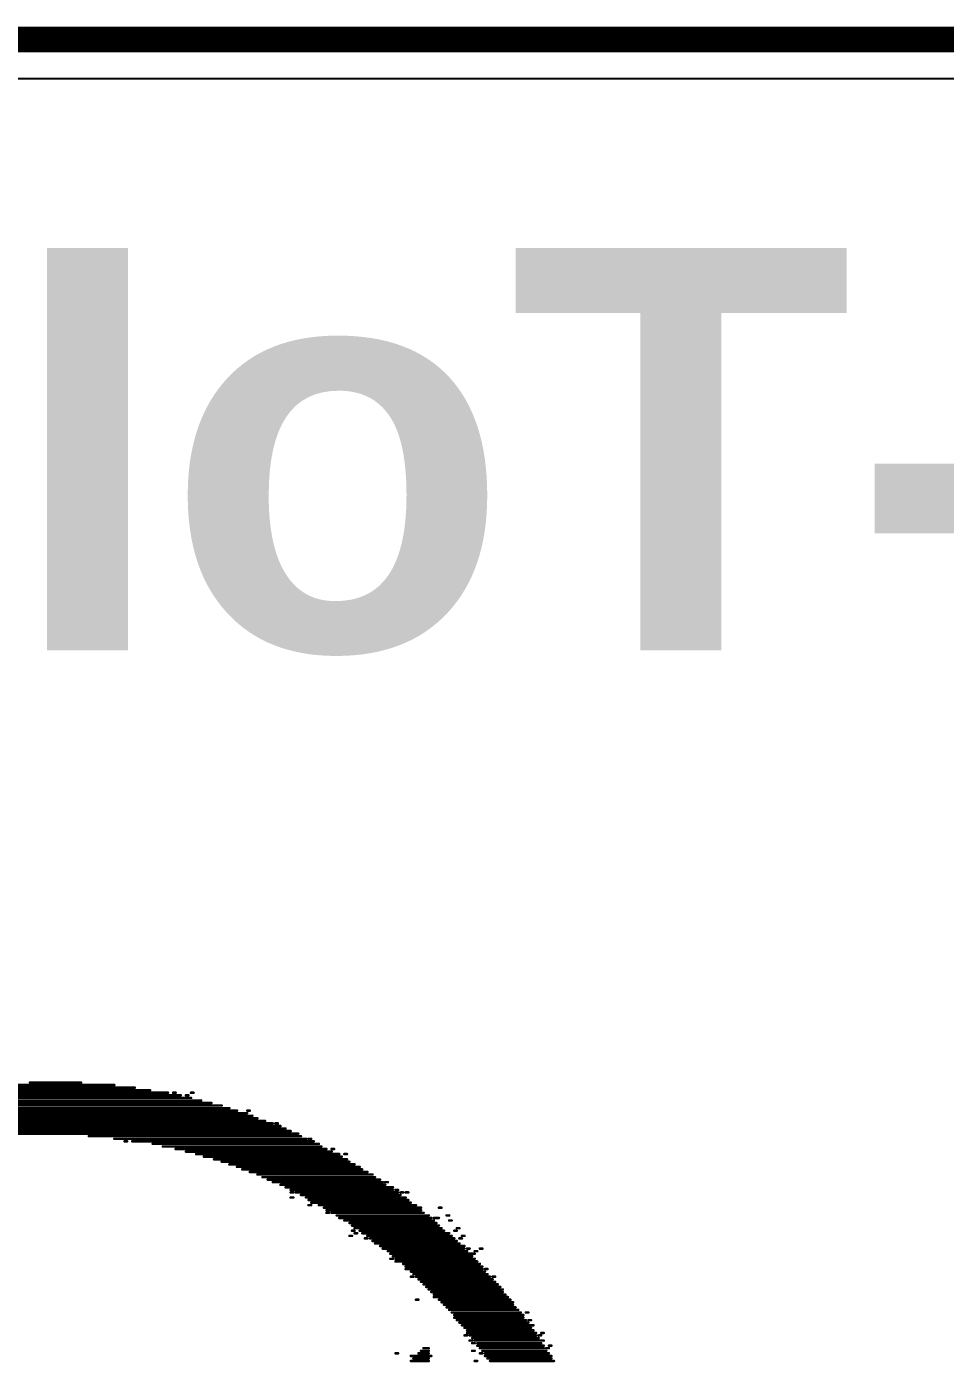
# Model space of a CAD drawing. Header units: inches. Extents: x -5 to 433, y -20 to 71.
# Drawn here: x 20.15 to 29.27, y 57.35 to 70.63 of the extents above; entities that cross this region are included whole.
import ezdxf

# ---------------------------------------------------------------- set-up
doc = ezdxf.new("R2010")
doc.units = ezdxf.units.IN
for name, color, linetype in [('Board Outline', 216, 'Continuous'), ('Bottom Overlay', 54, 'Continuous'), ('Top Layer', 1, 'Continuous'), ('Top Overlay', 2, 'Continuous')]:
    doc.layers.add(name, color=color, linetype=linetype)
doc.styles.add('Arial_Bold', font='', dxfattribs={"height": 0.2})
doc.styles.get('Arial_Bold').set_extended_font_data('Arial', bold=True)

msp = doc.modelspace()

# ---------------------------------------------------------------- linework, layer by layer
at = {"layer": 'Board Outline'}
msp.add_lwpolyline([(20, 70.5, 0.254, 0.254, 0), (60, 70.5, 0.254, 0.254, 0)], format="xyseb", dxfattribs=at)
at = {"layer": 'Bottom Overlay'}
for points in [[(19.315, 60.027, 0.0254, 0.0254, 0), (21.551, 60.027, 0.0254, 0.0254, 0)], [(19.493, 60.052, 0.0254, 0.0254, 0), (21.373, 60.052, 0.0254, 0.0254, 0)], [(19.646, 60.077, 0.0254, 0.0254, 0), (21.22, 60.077, 0.0254, 0.0254, 0)], [(19.849, 60.103, 0.0254, 0.0254, 0), (21.017, 60.103, 0.0254, 0.0254, 0)], [(20.179, 60.128, 0.0254, 0.0254, 0), (20.687, 60.128, 0.0254, 0.0254, 0)], [(21.601, 60.027, 0.0254, 0.0254, 0), (21.627, 60.027, 0.0254, 0.0254, 0)], [(21.779, 60.027, 0.0254, 0.0254, 0), (21.805, 60.027, 0.0254, 0.0254, 0)], [(18.807, 59.9, 0.0254, 0.0254, 0), (22.084, 59.9, 0.0254, 0.0254, 0)], [(18.884, 59.925, 0.0254, 0.0254, 0), (21.982, 59.925, 0.0254, 0.0254, 0)], [(19.011, 59.95, 0.0254, 0.0254, 0), (21.881, 59.95, 0.0254, 0.0254, 0)], [(19.112, 59.976, 0.0254, 0.0254, 0), (21.779, 59.976, 0.0254, 0.0254, 0)], [(19.214, 60.001, 0.0254, 0.0254, 0), (21.678, 60.001, 0.0254, 0.0254, 0)], [(21.728, 60.001, 0.0254, 0.0254, 0), (21.754, 60.001, 0.0254, 0.0254, 0)], [(18.426, 59.773, 0.0254, 0.0254, 0), (22.44, 59.773, 0.0254, 0.0254, 0)], [(18.503, 59.798, 0.0254, 0.0254, 0), (22.389, 59.798, 0.0254, 0.0254, 0)], [(18.579, 59.823, 0.0254, 0.0254, 0), (22.338, 59.823, 0.0254, 0.0254, 0)], [(18.63, 59.849, 0.0254, 0.0254, 0), (22.236, 59.849, 0.0254, 0.0254, 0)], [(18.731, 59.874, 0.0254, 0.0254, 0), (22.16, 59.874, 0.0254, 0.0254, 0)], [(22.338, 59.849, 0.0254, 0.0254, 0), (22.363, 59.849, 0.0254, 0.0254, 0)], [(18.045, 59.62, 0.0254, 0.0254, 0), (22.846, 59.62, 0.0254, 0.0254, 0)], [(18.122, 59.646, 0.0254, 0.0254, 0), (22.77, 59.646, 0.0254, 0.0254, 0)], [(18.172, 59.671, 0.0254, 0.0254, 0), (22.719, 59.671, 0.0254, 0.0254, 0)], [(18.223, 59.696, 0.0254, 0.0254, 0), (22.668, 59.696, 0.0254, 0.0254, 0)], [(18.299, 59.722, 0.0254, 0.0254, 0), (22.592, 59.722, 0.0254, 0.0254, 0)], [(18.376, 59.747, 0.0254, 0.0254, 0), (22.516, 59.747, 0.0254, 0.0254, 0)], [(22.617, 59.722, 0.0254, 0.0254, 0), (22.643, 59.722, 0.0254, 0.0254, 0)], [(20.763, 59.595, 0.0254, 0.0254, 0), (22.871, 59.595, 0.0254, 0.0254, 0)], [(21.017, 59.569, 0.0254, 0.0254, 0), (22.922, 59.569, 0.0254, 0.0254, 0)], [(21.119, 59.544, 0.0254, 0.0254, 0), (21.144, 59.544, 0.0254, 0.0254, 0)], [(21.195, 59.544, 0.0254, 0.0254, 0), (22.998, 59.544, 0.0254, 0.0254, 0)], [(21.398, 59.519, 0.0254, 0.0254, 0), (23.049, 59.519, 0.0254, 0.0254, 0)], [(21.5, 59.493, 0.0254, 0.0254, 0), (23.075, 59.493, 0.0254, 0.0254, 0)], [(22.948, 59.569, 0.0254, 0.0254, 0), (22.973, 59.569, 0.0254, 0.0254, 0)], [(21.627, 59.468, 0.0254, 0.0254, 0), (23.125, 59.468, 0.0254, 0.0254, 0)], [(21.728, 59.442, 0.0254, 0.0254, 0), (23.176, 59.442, 0.0254, 0.0254, 0)], [(21.83, 59.417, 0.0254, 0.0254, 0), (23.252, 59.417, 0.0254, 0.0254, 0)], [(21.906, 59.392, 0.0254, 0.0254, 0), (23.278, 59.392, 0.0254, 0.0254, 0)], [(22.008, 59.366, 0.0254, 0.0254, 0), (23.329, 59.366, 0.0254, 0.0254, 0)], [(23.176, 59.468, 0.0254, 0.0254, 0), (23.202, 59.468, 0.0254, 0.0254, 0)], [(23.303, 59.417, 0.0254, 0.0254, 0), (23.329, 59.417, 0.0254, 0.0254, 0)], [(22.084, 59.341, 0.0254, 0.0254, 0), (23.354, 59.341, 0.0254, 0.0254, 0)], [(22.16, 59.315, 0.0254, 0.0254, 0), (23.405, 59.315, 0.0254, 0.0254, 0)], [(22.236, 59.29, 0.0254, 0.0254, 0), (23.456, 59.29, 0.0254, 0.0254, 0)], [(22.287, 59.265, 0.0254, 0.0254, 0), (23.481, 59.265, 0.0254, 0.0254, 0)], [(22.363, 59.239, 0.0254, 0.0254, 0), (23.532, 59.239, 0.0254, 0.0254, 0)], [(22.44, 59.214, 0.0254, 0.0254, 0), (23.583, 59.214, 0.0254, 0.0254, 0)], [(22.49, 59.188, 0.0254, 0.0254, 0), (23.608, 59.188, 0.0254, 0.0254, 0)], [(22.541, 59.163, 0.0254, 0.0254, 0), (23.659, 59.163, 0.0254, 0.0254, 0)], [(22.592, 59.138, 0.0254, 0.0254, 0), (23.684, 59.138, 0.0254, 0.0254, 0)], [(22.668, 59.112, 0.0254, 0.0254, 0), (23.71, 59.112, 0.0254, 0.0254, 0)], [(22.719, 59.087, 0.0254, 0.0254, 0), (23.786, 59.087, 0.0254, 0.0254, 0)], [(23.71, 59.138, 0.0254, 0.0254, 0), (23.735, 59.138, 0.0254, 0.0254, 0)], [(22.77, 59.061, 0.0254, 0.0254, 0), (23.786, 59.061, 0.0254, 0.0254, 0)], [(22.77, 59.036, 0.0254, 0.0254, 0), (22.795, 59.036, 0.0254, 0.0254, 0)], [(22.77, 58.985, 0.0254, 0.0254, 0), (22.795, 58.985, 0.0254, 0.0254, 0)], [(22.821, 59.036, 0.0254, 0.0254, 0), (23.837, 59.036, 0.0254, 0.0254, 0)], [(22.871, 59.011, 0.0254, 0.0254, 0), (23.862, 59.011, 0.0254, 0.0254, 0)], [(22.922, 58.985, 0.0254, 0.0254, 0), (23.913, 58.985, 0.0254, 0.0254, 0)], [(22.948, 58.96, 0.0254, 0.0254, 0), (23.938, 58.96, 0.0254, 0.0254, 0)], [(23.811, 59.061, 0.0254, 0.0254, 0), (23.837, 59.061, 0.0254, 0.0254, 0)], [(23.862, 59.036, 0.0254, 0.0254, 0), (23.887, 59.036, 0.0254, 0.0254, 0)], [(23.913, 59.036, 0.0254, 0.0254, 0), (23.938, 59.036, 0.0254, 0.0254, 0)], [(22.948, 58.909, 0.0254, 0.0254, 0), (22.973, 58.909, 0.0254, 0.0254, 0)], [(22.973, 58.934, 0.0254, 0.0254, 0), (23.964, 58.934, 0.0254, 0.0254, 0)], [(23.049, 58.909, 0.0254, 0.0254, 0), (24.014, 58.909, 0.0254, 0.0254, 0)], [(23.1, 58.884, 0.0254, 0.0254, 0), (24.065, 58.884, 0.0254, 0.0254, 0)], [(23.125, 58.858, 0.0254, 0.0254, 0), (24.065, 58.858, 0.0254, 0.0254, 0)], [(23.125, 58.833, 0.0254, 0.0254, 0), (23.151, 58.833, 0.0254, 0.0254, 0)], [(23.176, 58.833, 0.0254, 0.0254, 0), (24.091, 58.833, 0.0254, 0.0254, 0)], [(24.243, 58.884, 0.0254, 0.0254, 0), (24.268, 58.884, 0.0254, 0.0254, 0)], [(23.227, 58.807, 0.0254, 0.0254, 0), (24.141, 58.807, 0.0254, 0.0254, 0)], [(23.252, 58.782, 0.0254, 0.0254, 0), (24.167, 58.782, 0.0254, 0.0254, 0)], [(23.303, 58.757, 0.0254, 0.0254, 0), (24.192, 58.757, 0.0254, 0.0254, 0)], [(23.354, 58.731, 0.0254, 0.0254, 0), (24.218, 58.731, 0.0254, 0.0254, 0)], [(23.379, 58.706, 0.0254, 0.0254, 0), (24.243, 58.706, 0.0254, 0.0254, 0)], [(24.192, 58.782, 0.0254, 0.0254, 0), (24.243, 58.782, 0.0254, 0.0254, 0)], [(24.319, 58.807, 0.0254, 0.0254, 0), (24.345, 58.807, 0.0254, 0.0254, 0)], [(24.345, 58.757, 0.0254, 0.0254, 0), (24.37, 58.757, 0.0254, 0.0254, 0)], [(23.354, 58.604, 0.0254, 0.0254, 0), (23.379, 58.604, 0.0254, 0.0254, 0)], [(23.379, 58.655, 0.0254, 0.0254, 0), (23.405, 58.655, 0.0254, 0.0254, 0)], [(23.405, 58.68, 0.0254, 0.0254, 0), (24.268, 58.68, 0.0254, 0.0254, 0)], [(23.405, 58.63, 0.0254, 0.0254, 0), (23.43, 58.63, 0.0254, 0.0254, 0)], [(23.456, 58.655, 0.0254, 0.0254, 0), (24.294, 58.655, 0.0254, 0.0254, 0)], [(23.481, 58.63, 0.0254, 0.0254, 0), (24.345, 58.63, 0.0254, 0.0254, 0)], [(23.506, 58.579, 0.0254, 0.0254, 0), (23.532, 58.579, 0.0254, 0.0254, 0)], [(23.532, 58.604, 0.0254, 0.0254, 0), (24.37, 58.604, 0.0254, 0.0254, 0)], [(23.557, 58.579, 0.0254, 0.0254, 0), (24.395, 58.579, 0.0254, 0.0254, 0)], [(23.583, 58.553, 0.0254, 0.0254, 0), (24.421, 58.553, 0.0254, 0.0254, 0)], [(24.395, 58.655, 0.0254, 0.0254, 0), (24.421, 58.655, 0.0254, 0.0254, 0)], [(24.421, 58.68, 0.0254, 0.0254, 0), (24.446, 58.68, 0.0254, 0.0254, 0)], [(24.446, 58.579, 0.0254, 0.0254, 0), (24.472, 58.579, 0.0254, 0.0254, 0)], [(24.472, 58.604, 0.0254, 0.0254, 0), (24.497, 58.604, 0.0254, 0.0254, 0)], [(23.608, 58.528, 0.0254, 0.0254, 0), (24.446, 58.528, 0.0254, 0.0254, 0)], [(23.659, 58.503, 0.0254, 0.0254, 0), (24.497, 58.503, 0.0254, 0.0254, 0)], [(23.684, 58.477, 0.0254, 0.0254, 0), (24.497, 58.477, 0.0254, 0.0254, 0)], [(23.735, 58.452, 0.0254, 0.0254, 0), (24.522, 58.452, 0.0254, 0.0254, 0)], [(23.76, 58.426, 0.0254, 0.0254, 0), (24.599, 58.426, 0.0254, 0.0254, 0)], [(24.522, 58.477, 0.0254, 0.0254, 0), (24.548, 58.477, 0.0254, 0.0254, 0)], [(24.599, 58.452, 0.0254, 0.0254, 0), (24.624, 58.452, 0.0254, 0.0254, 0)], [(24.649, 58.477, 0.0254, 0.0254, 0), (24.675, 58.477, 0.0254, 0.0254, 0)], [(23.76, 58.376, 0.0254, 0.0254, 0), (23.786, 58.376, 0.0254, 0.0254, 0)], [(23.786, 58.401, 0.0254, 0.0254, 0), (24.573, 58.401, 0.0254, 0.0254, 0)], [(23.811, 58.376, 0.0254, 0.0254, 0), (24.599, 58.376, 0.0254, 0.0254, 0)], [(23.811, 58.35, 0.0254, 0.0254, 0), (24.624, 58.35, 0.0254, 0.0254, 0)], [(23.887, 58.325, 0.0254, 0.0254, 0), (24.649, 58.325, 0.0254, 0.0254, 0)], [(23.913, 58.299, 0.0254, 0.0254, 0), (24.675, 58.299, 0.0254, 0.0254, 0)], [(23.913, 58.274, 0.0254, 0.0254, 0), (24.675, 58.274, 0.0254, 0.0254, 0)], [(23.964, 58.249, 0.0254, 0.0254, 0), (24.7, 58.249, 0.0254, 0.0254, 0)], [(23.964, 58.198, 0.0254, 0.0254, 0), (23.989, 58.198, 0.0254, 0.0254, 0)], [(23.989, 58.223, 0.0254, 0.0254, 0), (24.726, 58.223, 0.0254, 0.0254, 0)], [(24.014, 58.198, 0.0254, 0.0254, 0), (24.751, 58.198, 0.0254, 0.0254, 0)], [(24.04, 58.172, 0.0254, 0.0254, 0), (24.776, 58.172, 0.0254, 0.0254, 0)], [(24.7, 58.274, 0.0254, 0.0254, 0), (24.726, 58.274, 0.0254, 0.0254, 0)], [(24.776, 58.198, 0.0254, 0.0254, 0), (24.802, 58.198, 0.0254, 0.0254, 0)], [(24.065, 58.147, 0.0254, 0.0254, 0), (24.802, 58.147, 0.0254, 0.0254, 0)], [(24.091, 58.122, 0.0254, 0.0254, 0), (24.827, 58.122, 0.0254, 0.0254, 0)], [(24.116, 58.096, 0.0254, 0.0254, 0), (24.853, 58.096, 0.0254, 0.0254, 0)], [(24.141, 58.071, 0.0254, 0.0254, 0), (24.878, 58.071, 0.0254, 0.0254, 0)], [(24.167, 58.045, 0.0254, 0.0254, 0), (24.878, 58.045, 0.0254, 0.0254, 0)], [(24.014, 57.969, 0.0254, 0.0254, 0), (24.04, 57.969, 0.0254, 0.0254, 0)], [(24.192, 58.02, 0.0254, 0.0254, 0), (24.903, 58.02, 0.0254, 0.0254, 0)], [(24.192, 57.995, 0.0254, 0.0254, 0), (24.929, 57.995, 0.0254, 0.0254, 0)], [(24.243, 57.969, 0.0254, 0.0254, 0), (24.954, 57.969, 0.0254, 0.0254, 0)], [(24.268, 57.944, 0.0254, 0.0254, 0), (24.98, 57.944, 0.0254, 0.0254, 0)], [(24.294, 57.918, 0.0254, 0.0254, 0), (24.98, 57.918, 0.0254, 0.0254, 0)], [(24.319, 57.893, 0.0254, 0.0254, 0), (25.005, 57.893, 0.0254, 0.0254, 0)], [(24.345, 57.868, 0.0254, 0.0254, 0), (25.03, 57.868, 0.0254, 0.0254, 0)], [(24.37, 57.842, 0.0254, 0.0254, 0), (25.056, 57.842, 0.0254, 0.0254, 0)], [(24.395, 57.817, 0.0254, 0.0254, 0), (25.081, 57.817, 0.0254, 0.0254, 0)], [(24.395, 57.791, 0.0254, 0.0254, 0), (25.081, 57.791, 0.0254, 0.0254, 0)], [(24.421, 57.766, 0.0254, 0.0254, 0), (25.107, 57.766, 0.0254, 0.0254, 0)], [(25.107, 57.842, 0.0254, 0.0254, 0), (25.132, 57.842, 0.0254, 0.0254, 0)], [(25.132, 57.766, 0.0254, 0.0254, 0), (25.157, 57.766, 0.0254, 0.0254, 0)], [(24.446, 57.741, 0.0254, 0.0254, 0), (25.132, 57.741, 0.0254, 0.0254, 0)], [(24.472, 57.715, 0.0254, 0.0254, 0), (25.183, 57.715, 0.0254, 0.0254, 0)], [(24.497, 57.69, 0.0254, 0.0254, 0), (25.157, 57.69, 0.0254, 0.0254, 0)], [(24.522, 57.664, 0.0254, 0.0254, 0), (25.183, 57.664, 0.0254, 0.0254, 0)], [(24.522, 57.639, 0.0254, 0.0254, 0), (25.208, 57.639, 0.0254, 0.0254, 0)], [(25.259, 57.639, 0.0254, 0.0254, 0), (25.284, 57.639, 0.0254, 0.0254, 0)], [(24.497, 57.614, 0.0254, 0.0254, 0), (24.522, 57.614, 0.0254, 0.0254, 0)], [(24.548, 57.614, 0.0254, 0.0254, 0), (25.208, 57.614, 0.0254, 0.0254, 0)], [(24.548, 57.563, 0.0254, 0.0254, 0), (24.573, 57.563, 0.0254, 0.0254, 0)], [(24.573, 57.588, 0.0254, 0.0254, 0), (25.234, 57.588, 0.0254, 0.0254, 0)], [(24.573, 57.537, 0.0254, 0.0254, 0), (24.599, 57.537, 0.0254, 0.0254, 0)], [(24.599, 57.563, 0.0254, 0.0254, 0), (25.284, 57.563, 0.0254, 0.0254, 0)], [(24.624, 57.537, 0.0254, 0.0254, 0), (25.259, 57.537, 0.0254, 0.0254, 0)], [(24.624, 57.512, 0.0254, 0.0254, 0), (25.284, 57.512, 0.0254, 0.0254, 0)], [(25.234, 57.614, 0.0254, 0.0254, 0), (25.259, 57.614, 0.0254, 0.0254, 0)], [(25.335, 57.512, 0.0254, 0.0254, 0), (25.361, 57.512, 0.0254, 0.0254, 0)], [(23.811, 57.436, 0.0254, 0.0254, 0), (23.837, 57.436, 0.0254, 0.0254, 0)], [(23.964, 57.41, 0.0254, 0.0254, 0), (24.167, 57.41, 0.0254, 0.0254, 0)], [(23.964, 57.36, 0.0254, 0.0254, 0), (24.141, 57.36, 0.0254, 0.0254, 0)], [(23.989, 57.385, 0.0254, 0.0254, 0), (24.141, 57.385, 0.0254, 0.0254, 0)], [(24.04, 57.436, 0.0254, 0.0254, 0), (24.141, 57.436, 0.0254, 0.0254, 0)], [(24.065, 57.461, 0.0254, 0.0254, 0), (24.141, 57.461, 0.0254, 0.0254, 0)], [(24.091, 57.487, 0.0254, 0.0254, 0), (24.141, 57.487, 0.0254, 0.0254, 0)], [(24.573, 57.461, 0.0254, 0.0254, 0), (24.599, 57.461, 0.0254, 0.0254, 0)], [(24.599, 57.36, 0.0254, 0.0254, 0), (24.624, 57.36, 0.0254, 0.0254, 0)], [(24.649, 57.487, 0.0254, 0.0254, 0), (25.284, 57.487, 0.0254, 0.0254, 0)], [(24.649, 57.436, 0.0254, 0.0254, 0), (24.675, 57.436, 0.0254, 0.0254, 0)], [(24.675, 57.461, 0.0254, 0.0254, 0), (25.31, 57.461, 0.0254, 0.0254, 0)], [(24.7, 57.436, 0.0254, 0.0254, 0), (25.335, 57.436, 0.0254, 0.0254, 0)], [(24.7, 57.41, 0.0254, 0.0254, 0), (25.361, 57.41, 0.0254, 0.0254, 0)], [(24.726, 57.385, 0.0254, 0.0254, 0), (25.361, 57.385, 0.0254, 0.0254, 0)], [(24.751, 57.36, 0.0254, 0.0254, 0), (25.386, 57.36, 0.0254, 0.0254, 0)], [(25.31, 57.487, 0.0254, 0.0254, 0), (25.335, 57.487, 0.0254, 0.0254, 0)]]:
    msp.add_lwpolyline(points, format="xyseb", dxfattribs=at)
for points in [[(20.173, 60.128, 0.0127, 0.0127, 1), (20.185, 60.128, 0.0127, 0.0127, 1)], [(20.681, 60.128, 0.0127, 0.0127, 1), (20.693, 60.128, 0.0127, 0.0127, 1)], [(21.011, 60.103, 0.0127, 0.0127, 1), (21.024, 60.103, 0.0127, 0.0127, 1)], [(21.214, 60.077, 0.0127, 0.0127, 1), (21.227, 60.077, 0.0127, 0.0127, 1)], [(21.366, 60.052, 0.0127, 0.0127, 1), (21.379, 60.052, 0.0127, 0.0127, 1)], [(21.544, 60.027, 0.0127, 0.0127, 1), (21.557, 60.027, 0.0127, 0.0127, 1)], [(21.595, 60.027, 0.0127, 0.0127, 1), (21.608, 60.027, 0.0127, 0.0127, 1)], [(21.62, 60.027, 0.0127, 0.0127, 1), (21.633, 60.027, 0.0127, 0.0127, 1)], [(21.773, 60.027, 0.0127, 0.0127, 1), (21.786, 60.027, 0.0127, 0.0127, 1)], [(21.798, 60.027, 0.0127, 0.0127, 1), (21.811, 60.027, 0.0127, 0.0127, 1)], [(21.671, 60.001, 0.0127, 0.0127, 1), (21.684, 60.001, 0.0127, 0.0127, 1)], [(21.722, 60.001, 0.0127, 0.0127, 1), (21.735, 60.001, 0.0127, 0.0127, 1)], [(21.747, 60.001, 0.0127, 0.0127, 1), (21.76, 60.001, 0.0127, 0.0127, 1)], [(21.773, 59.976, 0.0127, 0.0127, 1), (21.786, 59.976, 0.0127, 0.0127, 1)], [(21.874, 59.95, 0.0127, 0.0127, 1), (21.887, 59.95, 0.0127, 0.0127, 1)], [(21.976, 59.925, 0.0127, 0.0127, 1), (21.989, 59.925, 0.0127, 0.0127, 1)], [(22.078, 59.9, 0.0127, 0.0127, 1), (22.09, 59.9, 0.0127, 0.0127, 1)], [(22.154, 59.874, 0.0127, 0.0127, 1), (22.167, 59.874, 0.0127, 0.0127, 1)], [(22.23, 59.849, 0.0127, 0.0127, 1), (22.243, 59.849, 0.0127, 0.0127, 1)], [(22.332, 59.849, 0.0127, 0.0127, 1), (22.344, 59.849, 0.0127, 0.0127, 1)], [(22.332, 59.823, 0.0127, 0.0127, 1), (22.344, 59.823, 0.0127, 0.0127, 1)], [(22.357, 59.849, 0.0127, 0.0127, 1), (22.37, 59.849, 0.0127, 0.0127, 1)], [(22.382, 59.798, 0.0127, 0.0127, 1), (22.395, 59.798, 0.0127, 0.0127, 1)], [(22.433, 59.773, 0.0127, 0.0127, 1), (22.446, 59.773, 0.0127, 0.0127, 1)], [(22.509, 59.747, 0.0127, 0.0127, 1), (22.522, 59.747, 0.0127, 0.0127, 1)], [(22.586, 59.722, 0.0127, 0.0127, 1), (22.598, 59.722, 0.0127, 0.0127, 1)], [(22.611, 59.722, 0.0127, 0.0127, 1), (22.624, 59.722, 0.0127, 0.0127, 1)], [(22.636, 59.722, 0.0127, 0.0127, 1), (22.649, 59.722, 0.0127, 0.0127, 1)], [(22.662, 59.696, 0.0127, 0.0127, 1), (22.675, 59.696, 0.0127, 0.0127, 1)], [(22.713, 59.671, 0.0127, 0.0127, 1), (22.725, 59.671, 0.0127, 0.0127, 1)], [(22.763, 59.646, 0.0127, 0.0127, 1), (22.776, 59.646, 0.0127, 0.0127, 1)], [(22.84, 59.62, 0.0127, 0.0127, 1), (22.852, 59.62, 0.0127, 0.0127, 1)], [(20.757, 59.595, 0.0127, 0.0127, 1), (20.77, 59.595, 0.0127, 0.0127, 1)], [(21.011, 59.569, 0.0127, 0.0127, 1), (21.024, 59.569, 0.0127, 0.0127, 1)], [(21.112, 59.544, 0.0127, 0.0127, 1), (21.125, 59.544, 0.0127, 0.0127, 1)], [(21.138, 59.544, 0.0127, 0.0127, 1), (21.151, 59.544, 0.0127, 0.0127, 1)], [(21.189, 59.544, 0.0127, 0.0127, 1), (21.201, 59.544, 0.0127, 0.0127, 1)], [(21.392, 59.519, 0.0127, 0.0127, 1), (21.405, 59.519, 0.0127, 0.0127, 1)], [(21.493, 59.493, 0.0127, 0.0127, 1), (21.506, 59.493, 0.0127, 0.0127, 1)], [(22.865, 59.595, 0.0127, 0.0127, 1), (22.878, 59.595, 0.0127, 0.0127, 1)], [(22.916, 59.569, 0.0127, 0.0127, 1), (22.929, 59.569, 0.0127, 0.0127, 1)], [(22.941, 59.569, 0.0127, 0.0127, 1), (22.954, 59.569, 0.0127, 0.0127, 1)], [(22.967, 59.569, 0.0127, 0.0127, 1), (22.979, 59.569, 0.0127, 0.0127, 1)], [(22.992, 59.544, 0.0127, 0.0127, 1), (23.005, 59.544, 0.0127, 0.0127, 1)], [(23.043, 59.519, 0.0127, 0.0127, 1), (23.056, 59.519, 0.0127, 0.0127, 1)], [(23.068, 59.493, 0.0127, 0.0127, 1), (23.081, 59.493, 0.0127, 0.0127, 1)], [(21.62, 59.468, 0.0127, 0.0127, 1), (21.633, 59.468, 0.0127, 0.0127, 1)], [(21.722, 59.442, 0.0127, 0.0127, 1), (21.735, 59.442, 0.0127, 0.0127, 1)], [(21.824, 59.417, 0.0127, 0.0127, 1), (21.836, 59.417, 0.0127, 0.0127, 1)], [(21.9, 59.392, 0.0127, 0.0127, 1), (21.913, 59.392, 0.0127, 0.0127, 1)], [(22.001, 59.366, 0.0127, 0.0127, 1), (22.014, 59.366, 0.0127, 0.0127, 1)], [(23.119, 59.468, 0.0127, 0.0127, 1), (23.132, 59.468, 0.0127, 0.0127, 1)], [(23.17, 59.468, 0.0127, 0.0127, 1), (23.183, 59.468, 0.0127, 0.0127, 1)], [(23.17, 59.442, 0.0127, 0.0127, 1), (23.183, 59.442, 0.0127, 0.0127, 1)], [(23.195, 59.468, 0.0127, 0.0127, 1), (23.208, 59.468, 0.0127, 0.0127, 1)], [(23.246, 59.417, 0.0127, 0.0127, 1), (23.259, 59.417, 0.0127, 0.0127, 1)], [(23.271, 59.392, 0.0127, 0.0127, 1), (23.284, 59.392, 0.0127, 0.0127, 1)], [(23.297, 59.417, 0.0127, 0.0127, 1), (23.31, 59.417, 0.0127, 0.0127, 1)], [(23.322, 59.417, 0.0127, 0.0127, 1), (23.335, 59.417, 0.0127, 0.0127, 1)], [(23.322, 59.366, 0.0127, 0.0127, 1), (23.335, 59.366, 0.0127, 0.0127, 1)], [(22.078, 59.341, 0.0127, 0.0127, 1), (22.09, 59.341, 0.0127, 0.0127, 1)], [(22.154, 59.315, 0.0127, 0.0127, 1), (22.167, 59.315, 0.0127, 0.0127, 1)], [(22.23, 59.29, 0.0127, 0.0127, 1), (22.243, 59.29, 0.0127, 0.0127, 1)], [(22.281, 59.265, 0.0127, 0.0127, 1), (22.294, 59.265, 0.0127, 0.0127, 1)], [(22.357, 59.239, 0.0127, 0.0127, 1), (22.37, 59.239, 0.0127, 0.0127, 1)], [(23.348, 59.341, 0.0127, 0.0127, 1), (23.36, 59.341, 0.0127, 0.0127, 1)], [(23.398, 59.315, 0.0127, 0.0127, 1), (23.411, 59.315, 0.0127, 0.0127, 1)], [(23.449, 59.29, 0.0127, 0.0127, 1), (23.462, 59.29, 0.0127, 0.0127, 1)], [(23.475, 59.265, 0.0127, 0.0127, 1), (23.487, 59.265, 0.0127, 0.0127, 1)], [(23.525, 59.239, 0.0127, 0.0127, 1), (23.538, 59.239, 0.0127, 0.0127, 1)], [(22.433, 59.214, 0.0127, 0.0127, 1), (22.446, 59.214, 0.0127, 0.0127, 1)], [(22.484, 59.188, 0.0127, 0.0127, 1), (22.497, 59.188, 0.0127, 0.0127, 1)], [(22.535, 59.163, 0.0127, 0.0127, 1), (22.548, 59.163, 0.0127, 0.0127, 1)], [(22.586, 59.138, 0.0127, 0.0127, 1), (22.598, 59.138, 0.0127, 0.0127, 1)], [(22.662, 59.112, 0.0127, 0.0127, 1), (22.675, 59.112, 0.0127, 0.0127, 1)], [(22.713, 59.087, 0.0127, 0.0127, 1), (22.725, 59.087, 0.0127, 0.0127, 1)], [(23.576, 59.214, 0.0127, 0.0127, 1), (23.589, 59.214, 0.0127, 0.0127, 1)], [(23.602, 59.188, 0.0127, 0.0127, 1), (23.614, 59.188, 0.0127, 0.0127, 1)], [(23.652, 59.163, 0.0127, 0.0127, 1), (23.665, 59.163, 0.0127, 0.0127, 1)], [(23.678, 59.138, 0.0127, 0.0127, 1), (23.691, 59.138, 0.0127, 0.0127, 1)], [(23.703, 59.138, 0.0127, 0.0127, 1), (23.716, 59.138, 0.0127, 0.0127, 1)], [(23.703, 59.112, 0.0127, 0.0127, 1), (23.716, 59.112, 0.0127, 0.0127, 1)], [(23.729, 59.138, 0.0127, 0.0127, 1), (23.741, 59.138, 0.0127, 0.0127, 1)], [(23.779, 59.087, 0.0127, 0.0127, 1), (23.792, 59.087, 0.0127, 0.0127, 1)], [(22.763, 59.061, 0.0127, 0.0127, 1), (22.776, 59.061, 0.0127, 0.0127, 1)], [(22.763, 59.036, 0.0127, 0.0127, 1), (22.776, 59.036, 0.0127, 0.0127, 1)], [(22.763, 58.985, 0.0127, 0.0127, 1), (22.776, 58.985, 0.0127, 0.0127, 1)], [(22.789, 59.036, 0.0127, 0.0127, 1), (22.802, 59.036, 0.0127, 0.0127, 1)], [(22.789, 58.985, 0.0127, 0.0127, 1), (22.802, 58.985, 0.0127, 0.0127, 1)], [(22.814, 59.036, 0.0127, 0.0127, 1), (22.827, 59.036, 0.0127, 0.0127, 1)], [(22.865, 59.011, 0.0127, 0.0127, 1), (22.878, 59.011, 0.0127, 0.0127, 1)], [(22.916, 58.985, 0.0127, 0.0127, 1), (22.929, 58.985, 0.0127, 0.0127, 1)], [(22.941, 58.96, 0.0127, 0.0127, 1), (22.954, 58.96, 0.0127, 0.0127, 1)], [(23.779, 59.061, 0.0127, 0.0127, 1), (23.792, 59.061, 0.0127, 0.0127, 1)], [(23.805, 59.061, 0.0127, 0.0127, 1), (23.818, 59.061, 0.0127, 0.0127, 1)], [(23.83, 59.061, 0.0127, 0.0127, 1), (23.843, 59.061, 0.0127, 0.0127, 1)], [(23.83, 59.036, 0.0127, 0.0127, 1), (23.843, 59.036, 0.0127, 0.0127, 1)], [(23.856, 59.036, 0.0127, 0.0127, 1), (23.868, 59.036, 0.0127, 0.0127, 1)], [(23.856, 59.011, 0.0127, 0.0127, 1), (23.868, 59.011, 0.0127, 0.0127, 1)], [(23.881, 59.036, 0.0127, 0.0127, 1), (23.894, 59.036, 0.0127, 0.0127, 1)], [(23.906, 59.036, 0.0127, 0.0127, 1), (23.919, 59.036, 0.0127, 0.0127, 1)], [(23.906, 58.985, 0.0127, 0.0127, 1), (23.919, 58.985, 0.0127, 0.0127, 1)], [(23.932, 59.036, 0.0127, 0.0127, 1), (23.945, 59.036, 0.0127, 0.0127, 1)], [(23.932, 58.96, 0.0127, 0.0127, 1), (23.945, 58.96, 0.0127, 0.0127, 1)], [(22.941, 58.909, 0.0127, 0.0127, 1), (22.954, 58.909, 0.0127, 0.0127, 1)], [(22.967, 58.934, 0.0127, 0.0127, 1), (22.979, 58.934, 0.0127, 0.0127, 1)], [(22.967, 58.909, 0.0127, 0.0127, 1), (22.979, 58.909, 0.0127, 0.0127, 1)], [(23.043, 58.909, 0.0127, 0.0127, 1), (23.056, 58.909, 0.0127, 0.0127, 1)], [(23.094, 58.884, 0.0127, 0.0127, 1), (23.106, 58.884, 0.0127, 0.0127, 1)], [(23.119, 58.858, 0.0127, 0.0127, 1), (23.132, 58.858, 0.0127, 0.0127, 1)], [(23.119, 58.833, 0.0127, 0.0127, 1), (23.132, 58.833, 0.0127, 0.0127, 1)], [(23.144, 58.833, 0.0127, 0.0127, 1), (23.157, 58.833, 0.0127, 0.0127, 1)], [(23.17, 58.833, 0.0127, 0.0127, 1), (23.183, 58.833, 0.0127, 0.0127, 1)], [(23.957, 58.934, 0.0127, 0.0127, 1), (23.97, 58.934, 0.0127, 0.0127, 1)], [(24.008, 58.909, 0.0127, 0.0127, 1), (24.021, 58.909, 0.0127, 0.0127, 1)], [(24.059, 58.884, 0.0127, 0.0127, 1), (24.072, 58.884, 0.0127, 0.0127, 1)], [(24.059, 58.858, 0.0127, 0.0127, 1), (24.072, 58.858, 0.0127, 0.0127, 1)], [(24.084, 58.833, 0.0127, 0.0127, 1), (24.097, 58.833, 0.0127, 0.0127, 1)], [(24.237, 58.884, 0.0127, 0.0127, 1), (24.249, 58.884, 0.0127, 0.0127, 1)], [(24.262, 58.884, 0.0127, 0.0127, 1), (24.275, 58.884, 0.0127, 0.0127, 1)], [(23.221, 58.807, 0.0127, 0.0127, 1), (23.233, 58.807, 0.0127, 0.0127, 1)], [(23.246, 58.782, 0.0127, 0.0127, 1), (23.259, 58.782, 0.0127, 0.0127, 1)], [(23.297, 58.757, 0.0127, 0.0127, 1), (23.31, 58.757, 0.0127, 0.0127, 1)], [(23.348, 58.731, 0.0127, 0.0127, 1), (23.36, 58.731, 0.0127, 0.0127, 1)], [(23.373, 58.706, 0.0127, 0.0127, 1), (23.386, 58.706, 0.0127, 0.0127, 1)], [(24.135, 58.807, 0.0127, 0.0127, 1), (24.148, 58.807, 0.0127, 0.0127, 1)], [(24.16, 58.782, 0.0127, 0.0127, 1), (24.173, 58.782, 0.0127, 0.0127, 1)], [(24.186, 58.782, 0.0127, 0.0127, 1), (24.199, 58.782, 0.0127, 0.0127, 1)], [(24.186, 58.757, 0.0127, 0.0127, 1), (24.199, 58.757, 0.0127, 0.0127, 1)], [(24.211, 58.731, 0.0127, 0.0127, 1), (24.224, 58.731, 0.0127, 0.0127, 1)], [(24.237, 58.782, 0.0127, 0.0127, 1), (24.249, 58.782, 0.0127, 0.0127, 1)], [(24.237, 58.706, 0.0127, 0.0127, 1), (24.249, 58.706, 0.0127, 0.0127, 1)], [(24.313, 58.807, 0.0127, 0.0127, 1), (24.326, 58.807, 0.0127, 0.0127, 1)], [(24.338, 58.807, 0.0127, 0.0127, 1), (24.351, 58.807, 0.0127, 0.0127, 1)], [(24.338, 58.757, 0.0127, 0.0127, 1), (24.351, 58.757, 0.0127, 0.0127, 1)], [(24.364, 58.757, 0.0127, 0.0127, 1), (24.376, 58.757, 0.0127, 0.0127, 1)], [(23.348, 58.604, 0.0127, 0.0127, 1), (23.36, 58.604, 0.0127, 0.0127, 1)], [(23.373, 58.655, 0.0127, 0.0127, 1), (23.386, 58.655, 0.0127, 0.0127, 1)], [(23.373, 58.604, 0.0127, 0.0127, 1), (23.386, 58.604, 0.0127, 0.0127, 1)], [(23.398, 58.68, 0.0127, 0.0127, 1), (23.411, 58.68, 0.0127, 0.0127, 1)], [(23.398, 58.655, 0.0127, 0.0127, 1), (23.411, 58.655, 0.0127, 0.0127, 1)], [(23.398, 58.63, 0.0127, 0.0127, 1), (23.411, 58.63, 0.0127, 0.0127, 1)], [(23.424, 58.63, 0.0127, 0.0127, 1), (23.437, 58.63, 0.0127, 0.0127, 1)], [(23.449, 58.655, 0.0127, 0.0127, 1), (23.462, 58.655, 0.0127, 0.0127, 1)], [(23.475, 58.63, 0.0127, 0.0127, 1), (23.487, 58.63, 0.0127, 0.0127, 1)], [(23.5, 58.579, 0.0127, 0.0127, 1), (23.513, 58.579, 0.0127, 0.0127, 1)], [(23.525, 58.604, 0.0127, 0.0127, 1), (23.538, 58.604, 0.0127, 0.0127, 1)], [(23.525, 58.579, 0.0127, 0.0127, 1), (23.538, 58.579, 0.0127, 0.0127, 1)], [(23.551, 58.579, 0.0127, 0.0127, 1), (23.564, 58.579, 0.0127, 0.0127, 1)], [(23.576, 58.553, 0.0127, 0.0127, 1), (23.589, 58.553, 0.0127, 0.0127, 1)], [(24.262, 58.68, 0.0127, 0.0127, 1), (24.275, 58.68, 0.0127, 0.0127, 1)], [(24.287, 58.655, 0.0127, 0.0127, 1), (24.3, 58.655, 0.0127, 0.0127, 1)], [(24.338, 58.63, 0.0127, 0.0127, 1), (24.351, 58.63, 0.0127, 0.0127, 1)], [(24.364, 58.604, 0.0127, 0.0127, 1), (24.376, 58.604, 0.0127, 0.0127, 1)], [(24.389, 58.655, 0.0127, 0.0127, 1), (24.402, 58.655, 0.0127, 0.0127, 1)], [(24.389, 58.579, 0.0127, 0.0127, 1), (24.402, 58.579, 0.0127, 0.0127, 1)], [(24.414, 58.68, 0.0127, 0.0127, 1), (24.427, 58.68, 0.0127, 0.0127, 1)], [(24.414, 58.655, 0.0127, 0.0127, 1), (24.427, 58.655, 0.0127, 0.0127, 1)], [(24.414, 58.553, 0.0127, 0.0127, 1), (24.427, 58.553, 0.0127, 0.0127, 1)], [(24.44, 58.68, 0.0127, 0.0127, 1), (24.453, 58.68, 0.0127, 0.0127, 1)], [(24.44, 58.579, 0.0127, 0.0127, 1), (24.453, 58.579, 0.0127, 0.0127, 1)], [(24.465, 58.604, 0.0127, 0.0127, 1), (24.478, 58.604, 0.0127, 0.0127, 1)], [(24.465, 58.579, 0.0127, 0.0127, 1), (24.478, 58.579, 0.0127, 0.0127, 1)], [(24.491, 58.604, 0.0127, 0.0127, 1), (24.503, 58.604, 0.0127, 0.0127, 1)], [(23.602, 58.528, 0.0127, 0.0127, 1), (23.614, 58.528, 0.0127, 0.0127, 1)], [(23.652, 58.503, 0.0127, 0.0127, 1), (23.665, 58.503, 0.0127, 0.0127, 1)], [(23.678, 58.477, 0.0127, 0.0127, 1), (23.691, 58.477, 0.0127, 0.0127, 1)], [(23.729, 58.452, 0.0127, 0.0127, 1), (23.741, 58.452, 0.0127, 0.0127, 1)], [(23.754, 58.426, 0.0127, 0.0127, 1), (23.767, 58.426, 0.0127, 0.0127, 1)], [(24.44, 58.528, 0.0127, 0.0127, 1), (24.453, 58.528, 0.0127, 0.0127, 1)], [(24.491, 58.503, 0.0127, 0.0127, 1), (24.503, 58.503, 0.0127, 0.0127, 1)], [(24.491, 58.477, 0.0127, 0.0127, 1), (24.503, 58.477, 0.0127, 0.0127, 1)], [(24.516, 58.477, 0.0127, 0.0127, 1), (24.529, 58.477, 0.0127, 0.0127, 1)], [(24.516, 58.452, 0.0127, 0.0127, 1), (24.529, 58.452, 0.0127, 0.0127, 1)], [(24.541, 58.477, 0.0127, 0.0127, 1), (24.554, 58.477, 0.0127, 0.0127, 1)], [(24.592, 58.452, 0.0127, 0.0127, 1), (24.605, 58.452, 0.0127, 0.0127, 1)], [(24.592, 58.426, 0.0127, 0.0127, 1), (24.605, 58.426, 0.0127, 0.0127, 1)], [(24.618, 58.452, 0.0127, 0.0127, 1), (24.63, 58.452, 0.0127, 0.0127, 1)], [(24.643, 58.477, 0.0127, 0.0127, 1), (24.656, 58.477, 0.0127, 0.0127, 1)], [(24.668, 58.477, 0.0127, 0.0127, 1), (24.681, 58.477, 0.0127, 0.0127, 1)], [(23.754, 58.376, 0.0127, 0.0127, 1), (23.767, 58.376, 0.0127, 0.0127, 1)], [(23.779, 58.401, 0.0127, 0.0127, 1), (23.792, 58.401, 0.0127, 0.0127, 1)], [(23.779, 58.376, 0.0127, 0.0127, 1), (23.792, 58.376, 0.0127, 0.0127, 1)], [(23.805, 58.376, 0.0127, 0.0127, 1), (23.818, 58.376, 0.0127, 0.0127, 1)], [(23.805, 58.35, 0.0127, 0.0127, 1), (23.818, 58.35, 0.0127, 0.0127, 1)], [(23.881, 58.325, 0.0127, 0.0127, 1), (23.894, 58.325, 0.0127, 0.0127, 1)], [(23.906, 58.299, 0.0127, 0.0127, 1), (23.919, 58.299, 0.0127, 0.0127, 1)], [(24.567, 58.401, 0.0127, 0.0127, 1), (24.58, 58.401, 0.0127, 0.0127, 1)], [(24.592, 58.376, 0.0127, 0.0127, 1), (24.605, 58.376, 0.0127, 0.0127, 1)], [(24.618, 58.35, 0.0127, 0.0127, 1), (24.63, 58.35, 0.0127, 0.0127, 1)], [(24.643, 58.325, 0.0127, 0.0127, 1), (24.656, 58.325, 0.0127, 0.0127, 1)], [(24.668, 58.299, 0.0127, 0.0127, 1), (24.681, 58.299, 0.0127, 0.0127, 1)], [(23.906, 58.274, 0.0127, 0.0127, 1), (23.919, 58.274, 0.0127, 0.0127, 1)], [(23.957, 58.249, 0.0127, 0.0127, 1), (23.97, 58.249, 0.0127, 0.0127, 1)], [(23.957, 58.198, 0.0127, 0.0127, 1), (23.97, 58.198, 0.0127, 0.0127, 1)], [(23.983, 58.223, 0.0127, 0.0127, 1), (23.995, 58.223, 0.0127, 0.0127, 1)], [(23.983, 58.198, 0.0127, 0.0127, 1), (23.995, 58.198, 0.0127, 0.0127, 1)], [(24.008, 58.198, 0.0127, 0.0127, 1), (24.021, 58.198, 0.0127, 0.0127, 1)], [(24.033, 58.172, 0.0127, 0.0127, 1), (24.046, 58.172, 0.0127, 0.0127, 1)], [(24.668, 58.274, 0.0127, 0.0127, 1), (24.681, 58.274, 0.0127, 0.0127, 1)], [(24.694, 58.274, 0.0127, 0.0127, 1), (24.707, 58.274, 0.0127, 0.0127, 1)], [(24.694, 58.249, 0.0127, 0.0127, 1), (24.707, 58.249, 0.0127, 0.0127, 1)], [(24.719, 58.274, 0.0127, 0.0127, 1), (24.732, 58.274, 0.0127, 0.0127, 1)], [(24.719, 58.223, 0.0127, 0.0127, 1), (24.732, 58.223, 0.0127, 0.0127, 1)], [(24.745, 58.198, 0.0127, 0.0127, 1), (24.757, 58.198, 0.0127, 0.0127, 1)], [(24.77, 58.198, 0.0127, 0.0127, 1), (24.783, 58.198, 0.0127, 0.0127, 1)], [(24.77, 58.172, 0.0127, 0.0127, 1), (24.783, 58.172, 0.0127, 0.0127, 1)], [(24.795, 58.198, 0.0127, 0.0127, 1), (24.808, 58.198, 0.0127, 0.0127, 1)], [(24.059, 58.147, 0.0127, 0.0127, 1), (24.072, 58.147, 0.0127, 0.0127, 1)], [(24.084, 58.122, 0.0127, 0.0127, 1), (24.097, 58.122, 0.0127, 0.0127, 1)], [(24.11, 58.096, 0.0127, 0.0127, 1), (24.122, 58.096, 0.0127, 0.0127, 1)], [(24.135, 58.071, 0.0127, 0.0127, 1), (24.148, 58.071, 0.0127, 0.0127, 1)], [(24.16, 58.045, 0.0127, 0.0127, 1), (24.173, 58.045, 0.0127, 0.0127, 1)], [(24.795, 58.147, 0.0127, 0.0127, 1), (24.808, 58.147, 0.0127, 0.0127, 1)], [(24.821, 58.122, 0.0127, 0.0127, 1), (24.834, 58.122, 0.0127, 0.0127, 1)], [(24.846, 58.096, 0.0127, 0.0127, 1), (24.859, 58.096, 0.0127, 0.0127, 1)], [(24.872, 58.071, 0.0127, 0.0127, 1), (24.884, 58.071, 0.0127, 0.0127, 1)], [(24.872, 58.045, 0.0127, 0.0127, 1), (24.884, 58.045, 0.0127, 0.0127, 1)], [(24.008, 57.969, 0.0127, 0.0127, 1), (24.021, 57.969, 0.0127, 0.0127, 1)], [(24.033, 57.969, 0.0127, 0.0127, 1), (24.046, 57.969, 0.0127, 0.0127, 1)], [(24.186, 58.02, 0.0127, 0.0127, 1), (24.199, 58.02, 0.0127, 0.0127, 1)], [(24.186, 57.995, 0.0127, 0.0127, 1), (24.199, 57.995, 0.0127, 0.0127, 1)], [(24.237, 57.969, 0.0127, 0.0127, 1), (24.249, 57.969, 0.0127, 0.0127, 1)], [(24.262, 57.944, 0.0127, 0.0127, 1), (24.275, 57.944, 0.0127, 0.0127, 1)], [(24.287, 57.918, 0.0127, 0.0127, 1), (24.3, 57.918, 0.0127, 0.0127, 1)], [(24.313, 57.893, 0.0127, 0.0127, 1), (24.326, 57.893, 0.0127, 0.0127, 1)], [(24.897, 58.02, 0.0127, 0.0127, 1), (24.91, 58.02, 0.0127, 0.0127, 1)], [(24.922, 57.995, 0.0127, 0.0127, 1), (24.935, 57.995, 0.0127, 0.0127, 1)], [(24.948, 57.969, 0.0127, 0.0127, 1), (24.961, 57.969, 0.0127, 0.0127, 1)], [(24.973, 57.944, 0.0127, 0.0127, 1), (24.986, 57.944, 0.0127, 0.0127, 1)], [(24.973, 57.918, 0.0127, 0.0127, 1), (24.986, 57.918, 0.0127, 0.0127, 1)], [(24.999, 57.893, 0.0127, 0.0127, 1), (25.011, 57.893, 0.0127, 0.0127, 1)], [(24.338, 57.868, 0.0127, 0.0127, 1), (24.351, 57.868, 0.0127, 0.0127, 1)], [(24.364, 57.842, 0.0127, 0.0127, 1), (24.376, 57.842, 0.0127, 0.0127, 1)], [(24.389, 57.817, 0.0127, 0.0127, 1), (24.402, 57.817, 0.0127, 0.0127, 1)], [(24.389, 57.791, 0.0127, 0.0127, 1), (24.402, 57.791, 0.0127, 0.0127, 1)], [(24.414, 57.766, 0.0127, 0.0127, 1), (24.427, 57.766, 0.0127, 0.0127, 1)], [(25.024, 57.868, 0.0127, 0.0127, 1), (25.037, 57.868, 0.0127, 0.0127, 1)], [(25.049, 57.842, 0.0127, 0.0127, 1), (25.062, 57.842, 0.0127, 0.0127, 1)], [(25.075, 57.817, 0.0127, 0.0127, 1), (25.088, 57.817, 0.0127, 0.0127, 1)], [(25.075, 57.791, 0.0127, 0.0127, 1), (25.088, 57.791, 0.0127, 0.0127, 1)], [(25.1, 57.842, 0.0127, 0.0127, 1), (25.113, 57.842, 0.0127, 0.0127, 1)], [(25.1, 57.766, 0.0127, 0.0127, 1), (25.113, 57.766, 0.0127, 0.0127, 1)], [(25.126, 57.842, 0.0127, 0.0127, 1), (25.138, 57.842, 0.0127, 0.0127, 1)], [(25.126, 57.766, 0.0127, 0.0127, 1), (25.138, 57.766, 0.0127, 0.0127, 1)], [(25.151, 57.766, 0.0127, 0.0127, 1), (25.164, 57.766, 0.0127, 0.0127, 1)], [(24.44, 57.741, 0.0127, 0.0127, 1), (24.453, 57.741, 0.0127, 0.0127, 1)], [(24.465, 57.715, 0.0127, 0.0127, 1), (24.478, 57.715, 0.0127, 0.0127, 1)], [(24.491, 57.69, 0.0127, 0.0127, 1), (24.503, 57.69, 0.0127, 0.0127, 1)], [(24.516, 57.664, 0.0127, 0.0127, 1), (24.529, 57.664, 0.0127, 0.0127, 1)], [(24.516, 57.639, 0.0127, 0.0127, 1), (24.529, 57.639, 0.0127, 0.0127, 1)], [(25.126, 57.741, 0.0127, 0.0127, 1), (25.138, 57.741, 0.0127, 0.0127, 1)], [(25.151, 57.69, 0.0127, 0.0127, 1), (25.164, 57.69, 0.0127, 0.0127, 1)], [(25.176, 57.715, 0.0127, 0.0127, 1), (25.189, 57.715, 0.0127, 0.0127, 1)], [(25.176, 57.664, 0.0127, 0.0127, 1), (25.189, 57.664, 0.0127, 0.0127, 1)], [(25.202, 57.639, 0.0127, 0.0127, 1), (25.215, 57.639, 0.0127, 0.0127, 1)], [(25.253, 57.639, 0.0127, 0.0127, 1), (25.265, 57.639, 0.0127, 0.0127, 1)], [(25.278, 57.639, 0.0127, 0.0127, 1), (25.291, 57.639, 0.0127, 0.0127, 1)], [(24.491, 57.614, 0.0127, 0.0127, 1), (24.503, 57.614, 0.0127, 0.0127, 1)], [(24.516, 57.614, 0.0127, 0.0127, 1), (24.529, 57.614, 0.0127, 0.0127, 1)], [(24.541, 57.614, 0.0127, 0.0127, 1), (24.554, 57.614, 0.0127, 0.0127, 1)], [(24.541, 57.563, 0.0127, 0.0127, 1), (24.554, 57.563, 0.0127, 0.0127, 1)], [(24.567, 57.588, 0.0127, 0.0127, 1), (24.58, 57.588, 0.0127, 0.0127, 1)], [(24.567, 57.563, 0.0127, 0.0127, 1), (24.58, 57.563, 0.0127, 0.0127, 1)], [(24.567, 57.537, 0.0127, 0.0127, 1), (24.58, 57.537, 0.0127, 0.0127, 1)], [(24.592, 57.563, 0.0127, 0.0127, 1), (24.605, 57.563, 0.0127, 0.0127, 1)], [(24.592, 57.537, 0.0127, 0.0127, 1), (24.605, 57.537, 0.0127, 0.0127, 1)], [(24.618, 57.537, 0.0127, 0.0127, 1), (24.63, 57.537, 0.0127, 0.0127, 1)], [(24.618, 57.512, 0.0127, 0.0127, 1), (24.63, 57.512, 0.0127, 0.0127, 1)], [(25.202, 57.614, 0.0127, 0.0127, 1), (25.215, 57.614, 0.0127, 0.0127, 1)], [(25.227, 57.614, 0.0127, 0.0127, 1), (25.24, 57.614, 0.0127, 0.0127, 1)], [(25.227, 57.588, 0.0127, 0.0127, 1), (25.24, 57.588, 0.0127, 0.0127, 1)], [(25.253, 57.614, 0.0127, 0.0127, 1), (25.265, 57.614, 0.0127, 0.0127, 1)], [(25.253, 57.537, 0.0127, 0.0127, 1), (25.265, 57.537, 0.0127, 0.0127, 1)], [(25.278, 57.563, 0.0127, 0.0127, 1), (25.291, 57.563, 0.0127, 0.0127, 1)], [(25.278, 57.512, 0.0127, 0.0127, 1), (25.291, 57.512, 0.0127, 0.0127, 1)], [(25.329, 57.512, 0.0127, 0.0127, 1), (25.342, 57.512, 0.0127, 0.0127, 1)], [(25.354, 57.512, 0.0127, 0.0127, 1), (25.367, 57.512, 0.0127, 0.0127, 1)], [(23.805, 57.436, 0.0127, 0.0127, 1), (23.818, 57.436, 0.0127, 0.0127, 1)], [(23.83, 57.436, 0.0127, 0.0127, 1), (23.843, 57.436, 0.0127, 0.0127, 1)], [(23.957, 57.41, 0.0127, 0.0127, 1), (23.97, 57.41, 0.0127, 0.0127, 1)], [(23.957, 57.36, 0.0127, 0.0127, 1), (23.97, 57.36, 0.0127, 0.0127, 1)], [(23.983, 57.385, 0.0127, 0.0127, 1), (23.995, 57.385, 0.0127, 0.0127, 1)], [(24.033, 57.436, 0.0127, 0.0127, 1), (24.046, 57.436, 0.0127, 0.0127, 1)], [(24.059, 57.461, 0.0127, 0.0127, 1), (24.072, 57.461, 0.0127, 0.0127, 1)], [(24.084, 57.487, 0.0127, 0.0127, 1), (24.097, 57.487, 0.0127, 0.0127, 1)], [(24.135, 57.487, 0.0127, 0.0127, 1), (24.148, 57.487, 0.0127, 0.0127, 1)], [(24.135, 57.461, 0.0127, 0.0127, 1), (24.148, 57.461, 0.0127, 0.0127, 1)], [(24.135, 57.436, 0.0127, 0.0127, 1), (24.148, 57.436, 0.0127, 0.0127, 1)], [(24.135, 57.385, 0.0127, 0.0127, 1), (24.148, 57.385, 0.0127, 0.0127, 1)], [(24.135, 57.36, 0.0127, 0.0127, 1), (24.148, 57.36, 0.0127, 0.0127, 1)], [(24.16, 57.41, 0.0127, 0.0127, 1), (24.173, 57.41, 0.0127, 0.0127, 1)], [(24.567, 57.461, 0.0127, 0.0127, 1), (24.58, 57.461, 0.0127, 0.0127, 1)], [(24.592, 57.461, 0.0127, 0.0127, 1), (24.605, 57.461, 0.0127, 0.0127, 1)], [(24.592, 57.36, 0.0127, 0.0127, 1), (24.605, 57.36, 0.0127, 0.0127, 1)], [(24.618, 57.36, 0.0127, 0.0127, 1), (24.63, 57.36, 0.0127, 0.0127, 1)], [(24.643, 57.487, 0.0127, 0.0127, 1), (24.656, 57.487, 0.0127, 0.0127, 1)], [(24.643, 57.436, 0.0127, 0.0127, 1), (24.656, 57.436, 0.0127, 0.0127, 1)], [(24.668, 57.461, 0.0127, 0.0127, 1), (24.681, 57.461, 0.0127, 0.0127, 1)], [(24.668, 57.436, 0.0127, 0.0127, 1), (24.681, 57.436, 0.0127, 0.0127, 1)], [(24.694, 57.436, 0.0127, 0.0127, 1), (24.707, 57.436, 0.0127, 0.0127, 1)], [(24.694, 57.41, 0.0127, 0.0127, 1), (24.707, 57.41, 0.0127, 0.0127, 1)], [(24.719, 57.385, 0.0127, 0.0127, 1), (24.732, 57.385, 0.0127, 0.0127, 1)], [(24.745, 57.36, 0.0127, 0.0127, 1), (24.757, 57.36, 0.0127, 0.0127, 1)], [(25.278, 57.487, 0.0127, 0.0127, 1), (25.291, 57.487, 0.0127, 0.0127, 1)], [(25.303, 57.487, 0.0127, 0.0127, 1), (25.316, 57.487, 0.0127, 0.0127, 1)], [(25.303, 57.461, 0.0127, 0.0127, 1), (25.316, 57.461, 0.0127, 0.0127, 1)], [(25.329, 57.487, 0.0127, 0.0127, 1), (25.342, 57.487, 0.0127, 0.0127, 1)], [(25.329, 57.436, 0.0127, 0.0127, 1), (25.342, 57.436, 0.0127, 0.0127, 1)], [(25.354, 57.41, 0.0127, 0.0127, 1), (25.367, 57.41, 0.0127, 0.0127, 1)], [(25.354, 57.385, 0.0127, 0.0127, 1), (25.367, 57.385, 0.0127, 0.0127, 1)], [(25.38, 57.36, 0.0127, 0.0127, 1), (25.392, 57.36, 0.0127, 0.0127, 1)]]:
    msp.add_lwpolyline(points, format="xyseb", close=True, dxfattribs=at)
at = {"layer": 'Top Layer'}
msp.add_line((20.039, 70.112), (59.961, 70.112), dxfattribs=at)

# ---------------------------------------------------------------- texts
at = {"layer": 'Top Overlay', "style": 'Arial_Bold'}
msp.add_text('IoT-Button-v2.1', height=4, dxfattribs=at).set_placement((19.976, 64.427))

doc.saveas('drawing.dxf')
